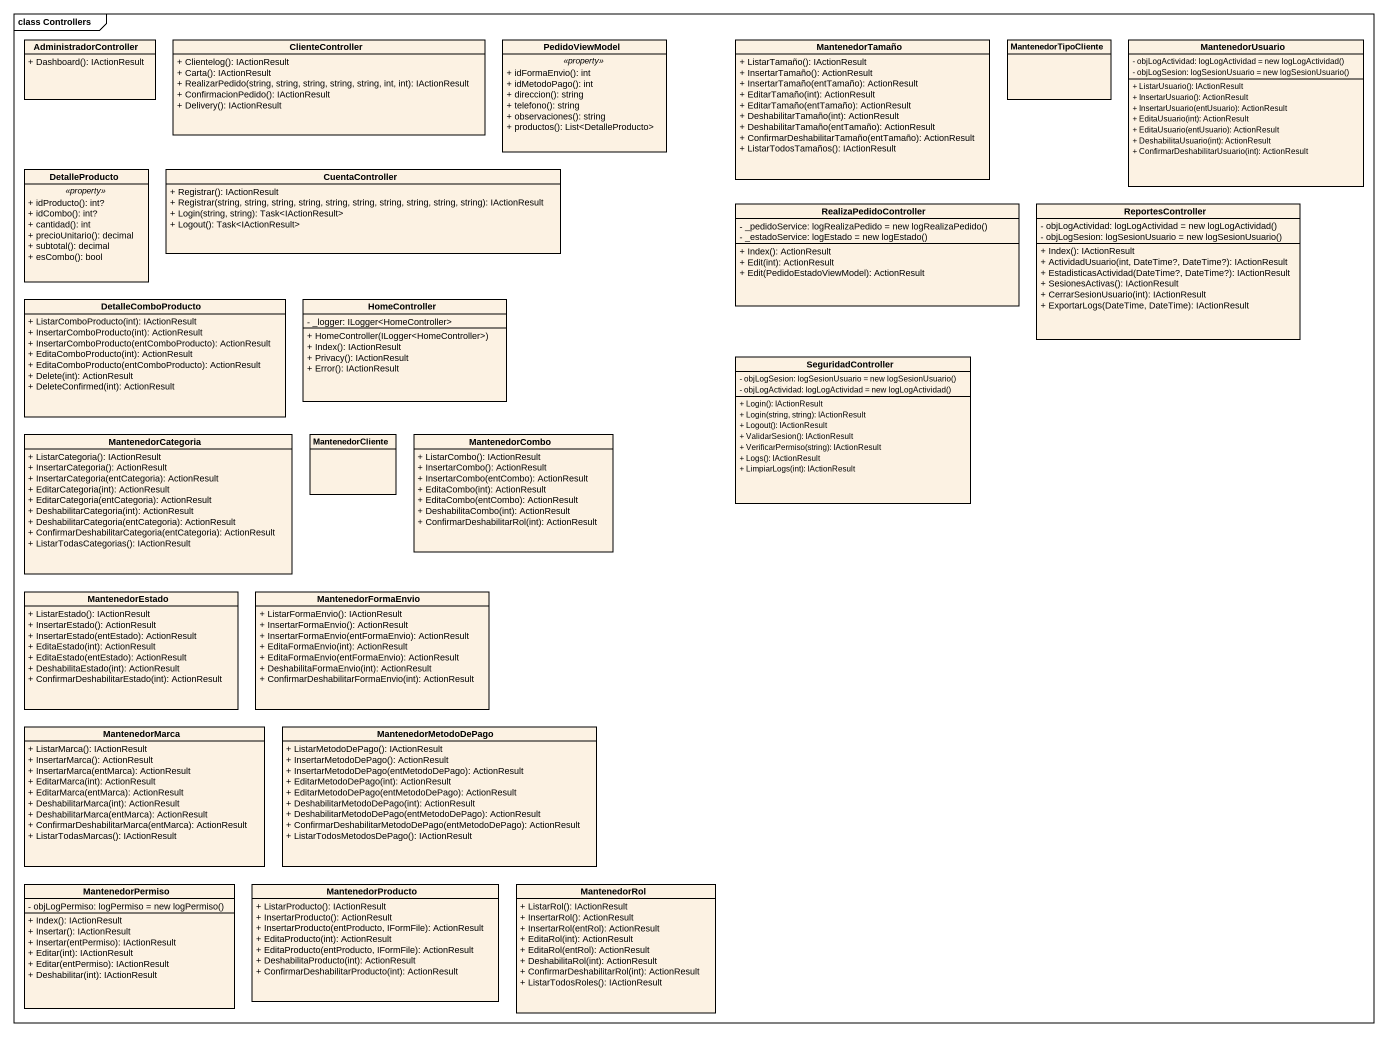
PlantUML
@startuml
mainframe class Controllers
hide circle
hide empty members
skinparam classAttributeIconSize 0
class AdministradorController {
  + Dashboard(): IActionResult
}
class ClienteController {
  + Clientelog(): IActionResult
  + Carta(): IActionResult
  + RealizarPedido(string, string, string, string, string, int, int): IActionResult
  + ConfirmacionPedido(): IActionResult
  + Delivery(): IActionResult
}
class PedidoViewModel {
  .. <<property>> ..
  + idFormaEnvio(): int
  + idMetodoPago(): int
  + direccion(): string
  + telefono(): string
  + observaciones(): string
  + productos(): List<DetalleProducto>
}
class MantenedorTamaño {
  + ListarTamaño(): IActionResult
  + InsertarTamaño(): ActionResult
  + InsertarTamaño(entTamaño): ActionResult
  + EditarTamaño(int): ActionResult
  + EditarTamaño(entTamaño): ActionResult
  + DeshabilitarTamaño(int): ActionResult
  + DeshabilitarTamaño(entTamaño): ActionResult
  + ConfirmarDeshabilitarTamaño(entTamaño): ActionResult
  + ListarTodosTamaños(): IActionResult
}
class MantenedorTipoCliente
class MantenedorUsuario {
  {field} - objLogActividad: logLogActividad = new logLogActividad()
  {field} - objLogSesion: logSesionUsuario = new logSesionUsuario()
  + ListarUsuario(): IActionResult
  + InsertarUsuario(): ActionResult
  + InsertarUsuario(entUsuario): ActionResult
  + EditaUsuario(int): ActionResult
  + EditaUsuario(entUsuario): ActionResult
  + DeshabilitaUsuario(int): ActionResult
  + ConfirmarDeshabilitarUsuario(int): ActionResult
}
class DetalleProducto {
  .. <<property>> ..
  + idProducto(): int?
  + idCombo(): int?
  + cantidad(): int
  + precioUnitario(): decimal
  + subtotal(): decimal
  + esCombo(): bool
}
class CuentaController {
  + Registrar(): IActionResult
  + Registrar(string, string, string, string, string, string, string, string, string, string): IActionResult
  + Login(string, string): Task<IActionResult>
  + Logout(): Task<IActionResult>
}
class RealizaPedidoController {
  {field} - _pedidoService: logRealizaPedido = new logRealizaPedido()
  {field} - _estadoService: logEstado = new logEstado()
  + Index(): ActionResult
  + Edit(int): ActionResult
  + Edit(PedidoEstadoViewModel): ActionResult
}
class ReportesController {
  {field} - objLogActividad: logLogActividad = new logLogActividad()
  {field} - objLogSesion: logSesionUsuario = new logSesionUsuario()
  + Index(): IActionResult
  + ActividadUsuario(int, DateTime?, DateTime?): IActionResult
  + EstadisticasActividad(DateTime?, DateTime?): IActionResult
  + SesionesActivas(): IActionResult
  + CerrarSesionUsuario(int): IActionResult
  + ExportarLogs(DateTime, DateTime): IActionResult
}
class DetalleComboProducto {
  + ListarComboProducto(int): IActionResult
  + InsertarComboProducto(int): ActionResult
  + InsertarComboProducto(entComboProducto): ActionResult
  + EditaComboProducto(int): ActionResult
  + EditaComboProducto(entComboProducto): ActionResult
  + Delete(int): ActionResult
  + DeleteConfirmed(int): ActionResult
}
class HomeController {
  - _logger: ILogger<HomeController>
  + HomeController(ILogger<HomeController>)
  + Index(): IActionResult
  + Privacy(): IActionResult
  + Error(): IActionResult
}
class SeguridadController {
  {field} - objLogSesion: logSesionUsuario = new logSesionUsuario()
  {field} - objLogActividad: logLogActividad = new logLogActividad()
  + Login(): IActionResult
  + Login(string, string): IActionResult
  + Logout(): IActionResult
  + ValidarSesion(): IActionResult
  + VerificarPermiso(string): IActionResult
  + Logs(): IActionResult
  + LimpiarLogs(int): IActionResult
}
class MantenedorCategoria {
  + ListarCategoria(): IActionResult
  + InsertarCategoria(): ActionResult
  + InsertarCategoria(entCategoria): ActionResult
  + EditarCategoria(int): ActionResult
  + EditarCategoria(entCategoria): ActionResult
  + DeshabilitarCategoria(int): ActionResult
  + DeshabilitarCategoria(entCategoria): ActionResult
  + ConfirmarDeshabilitarCategoria(entCategoria): ActionResult
  + ListarTodasCategorias(): IActionResult
}
class MantenedorCliente
class MantenedorCombo {
  + ListarCombo(): IActionResult
  + InsertarCombo(): ActionResult
  + InsertarCombo(entCombo): ActionResult
  + EditaCombo(int): ActionResult
  + EditaCombo(entCombo): ActionResult
  + DeshabilitaCombo(int): ActionResult
  + ConfirmarDeshabilitarRol(int): ActionResult
}
class MantenedorEstado {
  + ListarEstado(): IActionResult
  + InsertarEstado(): ActionResult
  + InsertarEstado(entEstado): ActionResult
  + EditaEstado(int): ActionResult
  + EditaEstado(entEstado): ActionResult
  + DeshabilitaEstado(int): ActionResult
  + ConfirmarDeshabilitarEstado(int): ActionResult
}
class MantenedorFormaEnvio {
  + ListarFormaEnvio(): IActionResult
  + InsertarFormaEnvio(): ActionResult
  + InsertarFormaEnvio(entFormaEnvio): ActionResult
  + EditaFormaEnvio(int): ActionResult
  + EditaFormaEnvio(entFormaEnvio): ActionResult
  + DeshabilitaFormaEnvio(int): ActionResult
  + ConfirmarDeshabilitarFormaEnvio(int): ActionResult
}
class MantenedorMarca {
  + ListarMarca(): IActionResult
  + InsertarMarca(): ActionResult
  + InsertarMarca(entMarca): ActionResult
  + EditarMarca(int): ActionResult
  + EditarMarca(entMarca): ActionResult
  + DeshabilitarMarca(int): ActionResult
  + DeshabilitarMarca(entMarca): ActionResult
  + ConfirmarDeshabilitarMarca(entMarca): ActionResult
  + ListarTodasMarcas(): IActionResult
}
class MantenedorMetodoDePago {
  + ListarMetodoDePago(): IActionResult
  + InsertarMetodoDePago(): ActionResult
  + InsertarMetodoDePago(entMetodoDePago): ActionResult
  + EditarMetodoDePago(int): ActionResult
  + EditarMetodoDePago(entMetodoDePago): ActionResult
  + DeshabilitarMetodoDePago(int): ActionResult
  + DeshabilitarMetodoDePago(entMetodoDePago): ActionResult
  + ConfirmarDeshabilitarMetodoDePago(entMetodoDePago): ActionResult
  + ListarTodosMetodosDePago(): IActionResult
}
class MantenedorPermiso {
  {field} - objLogPermiso: logPermiso = new logPermiso()
  + Index(): IActionResult
  + Insertar(): IActionResult
  + Insertar(entPermiso): IActionResult
  + Editar(int): IActionResult
  + Editar(entPermiso): IActionResult
  + Deshabilitar(int): IActionResult
}
class MantenedorProducto {
  + ListarProducto(): IActionResult
  + InsertarProducto(): ActionResult
  + InsertarProducto(entProducto, IFormFile): ActionResult
  + EditaProducto(int): ActionResult
  + EditaProducto(entProducto, IFormFile): ActionResult
  + DeshabilitaProducto(int): ActionResult
  + ConfirmarDeshabilitarProducto(int): ActionResult
}
class MantenedorRol {
  + ListarRol(): IActionResult
  + InsertarRol(): ActionResult
  + InsertarRol(entRol): ActionResult
  + EditaRol(int): ActionResult
  + EditaRol(entRol): ActionResult
  + DeshabilitaRol(int): ActionResult
  + ConfirmarDeshabilitarRol(int): ActionResult
  + ListarTodosRoles(): IActionResult
}
@enduml
